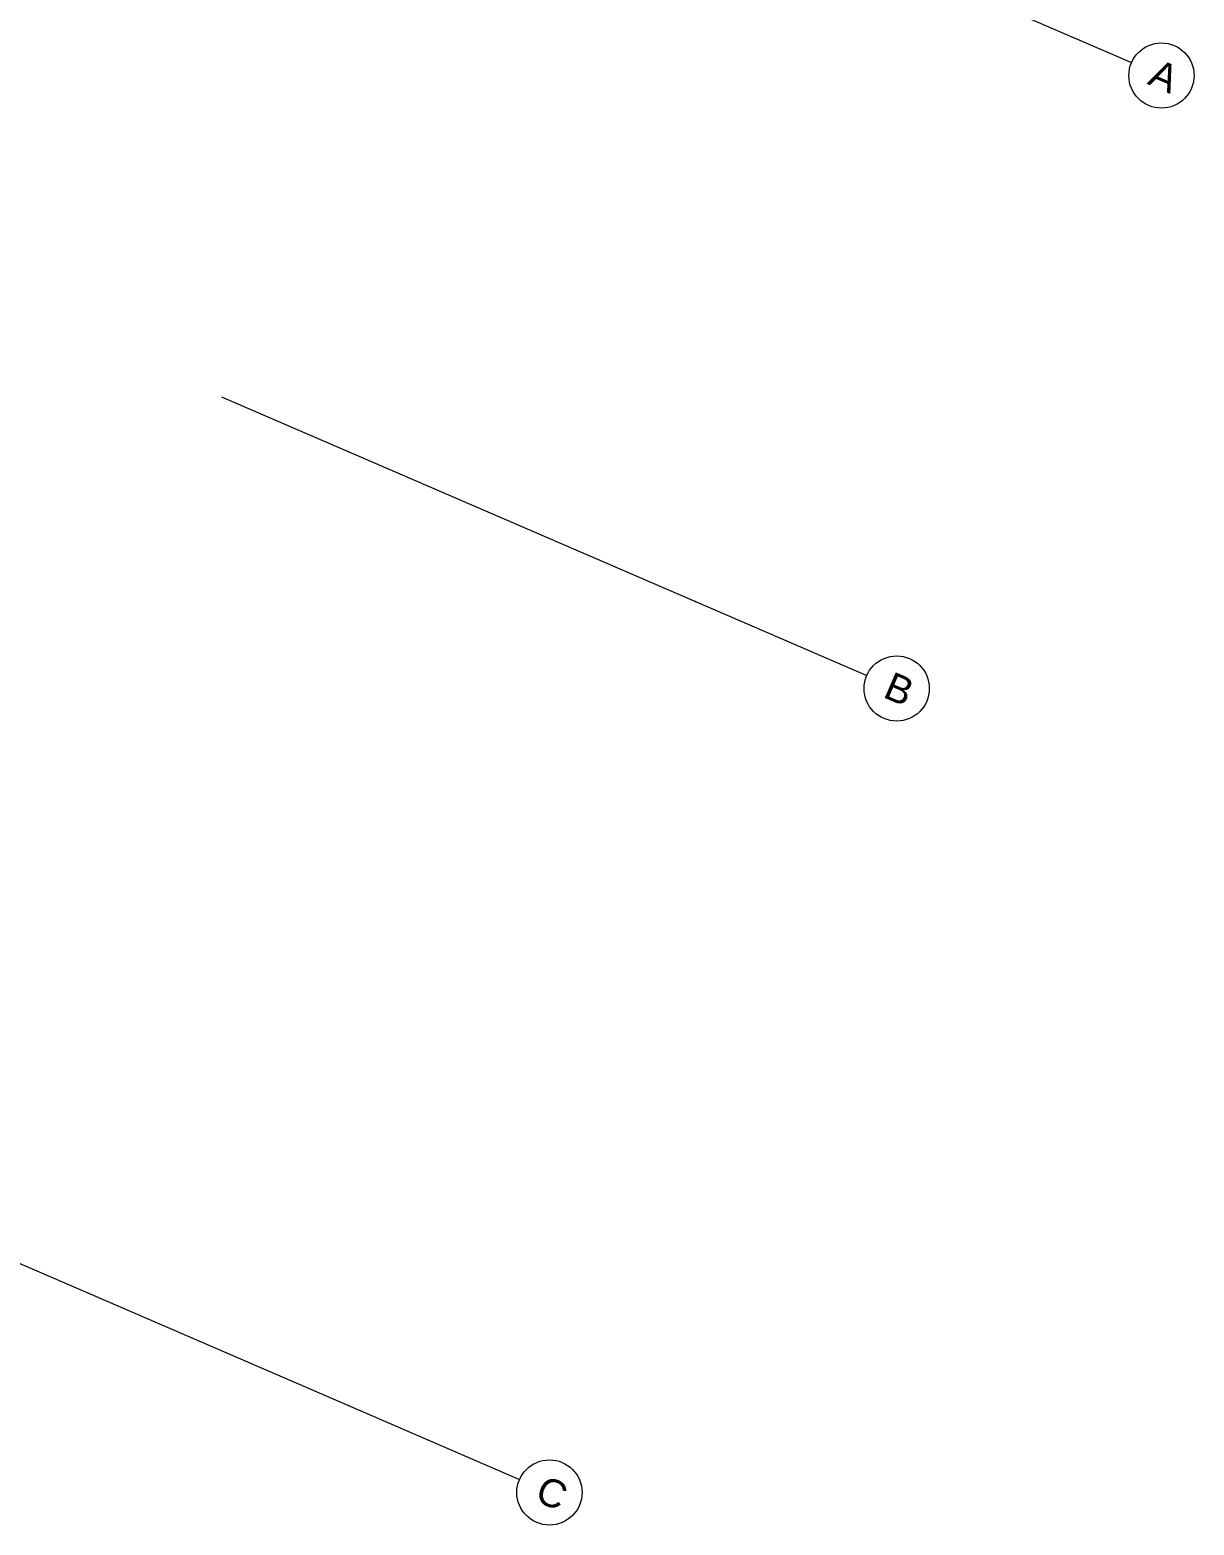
# Model space of a CAD drawing. Header units: millimetres. Extents: x 12535370 to 12566104, y 356204400 to 356234587.
# Drawn here: x 12559859 to 12566104, y 356210634 to 356218655 of the extents above; entities that cross this region are included whole.
import ezdxf
from ezdxf.enums import TextEntityAlignment as Align

# ---------------------------------------------------------------- set-up
doc = ezdxf.new("R2010")
doc.units = ezdxf.units.MM
doc.header["$MEASUREMENT"] = 0
doc.linetypes.add('Dot & Dashed', pattern=[6702.78, 3527.78, -1763.89, 0, -1411.11])
doc.layers.add('New_290 Raster _ Achsen', color=7, linetype='Continuous')
doc.layers.add('New_290 Raster _ Achsen_Pen_No__1', color=7, linetype='Continuous', lineweight=13)
doc.layers.add('New_290 Raster _ Achsen_Pen_No__108', color=7, linetype='Continuous', lineweight=13)
doc.styles.add('GENERATED_STYLE_1', font='arial.ttf')

# ---------------------------------------------------------------- blocks, each defined once
blk = doc.blocks.new('Standard grid marker[44]', base_point=(12539645.8, 356220744.6))
at = {"layer": 'New_290 Raster _ Achsen_Pen_No__1', "color": 7, "linetype": 'Continuous', "lineweight": 13}
blk.add_circle((12562645.9, 356210808.9), 175, dxfattribs=at)
at = {"layer": 'New_290 Raster _ Achsen_Pen_No__108', "color": 7, "linetype": 'Dot & Dashed', "lineweight": 13}
for p, q in [((12540563.8, 356220348), (12561567.2, 356211274.9)), ((12561567.2, 356211274.9), (12562485.2, 356210878.3))]:
    blk.add_line(p, q, dxfattribs=at)
blk.add_point((12561567.2, 356211274.9), dxfattribs=at)
blk.add_point((12561567.2, 356211274.9), dxfattribs=at)
at = {"layer": 'New_290 Raster _ Achsen_Pen_No__108', "color": 7, "lineweight": 13, "style": 'GENERATED_STYLE_1'}
for tag, p in [('AC_MarkerText_1_0', (12539528.5, 356220880.1)), ('AC_MarkerText_1_1', (12562689.2, 356210875))]:
    blk.add_attdef(tag, text='', height=150, rotation=336.63646, dxfattribs=at).set_placement(p, align=Align.TOP_CENTER)
blk = doc.blocks.new('Standard grid marker[45]', base_point=(12541508.9, 356225057.5))
at = {"layer": 'New_290 Raster _ Achsen_Pen_No__1', "color": 7, "linetype": 'Continuous', "lineweight": 13}
blk.add_circle((12564509, 356215121.8), 175, dxfattribs=at)
at = {"layer": 'New_290 Raster _ Achsen_Pen_No__108', "color": 7, "linetype": 'Dot & Dashed', "lineweight": 13}
for p, q in [((12542426.9, 356224660.9), (12563430.3, 356215587.8)), ((12563430.3, 356215587.8), (12564348.3, 356215191.2))]:
    blk.add_line(p, q, dxfattribs=at)
blk.add_point((12563430.3, 356215587.8), dxfattribs=at)
blk.add_point((12563430.3, 356215587.8), dxfattribs=at)
at = {"layer": 'New_290 Raster _ Achsen_Pen_No__108', "color": 7, "lineweight": 13, "style": 'GENERATED_STYLE_1'}
for tag, p in [('AC_MarkerText_1_0', (12541391.5, 356225192.9)), ('AC_MarkerText_1_1', (12564552.3, 356215187.8))]:
    blk.add_attdef(tag, text='', height=150, rotation=336.63646, dxfattribs=at).set_placement(p, align=Align.TOP_CENTER)
blk = doc.blocks.new('Standard grid marker[46]', base_point=(12542916.7, 356228351.1))
at = {"layer": 'New_290 Raster _ Achsen_Pen_No__1', "color": 7, "linetype": 'Continuous', "lineweight": 13}
blk.add_circle((12565929.4, 356218410), 175, dxfattribs=at)
at = {"layer": 'New_290 Raster _ Achsen_Pen_No__108', "color": 7, "linetype": 'Dot & Dashed', "lineweight": 13}
blk.add_line((12564850.8, 356218876), (12565768.8, 356218479.4), dxfattribs=at)
at = {"layer": 'New_290 Raster _ Achsen_Pen_No__108', "color": 7, "lineweight": 13, "style": 'GENERATED_STYLE_1'}
for tag, p in [('AC_MarkerText_1_0', (12542799.4, 356228486.6)), ('AC_MarkerText_1_1', (12565972.8, 356218476.1))]:
    blk.add_attdef(tag, text='', height=150, rotation=336.63646, dxfattribs=at).set_placement(p, align=Align.TOP_CENTER)

msp = doc.modelspace()

# ---------------------------------------------------------------- block references
at = {"layer": 'New_290 Raster _ Achsen', "color": 7, "linetype": 'Continuous', "lineweight": 13}
ref = msp.add_blockref('Standard grid marker[46]', (12542916.746, 356228351.144), dxfattribs=at)
ref.add_attrib('AC_MarkerText_1_1', 'A', dxfattribs={"layer": 'New_290 Raster _ Achsen_Pen_No__108', "color": 7, "lineweight": 13, "height": 150, "rotation": 336.6364577, "style": 'GENERATED_STYLE_1'}).set_placement((12565972.77, 356218476.085), align=Align.TOP_CENTER)
ref = msp.add_blockref('Standard grid marker[45]', (12541508.851, 356225057.46), dxfattribs=at)
ref.add_attrib('AC_MarkerText_1_1', 'B', dxfattribs={"layer": 'New_290 Raster _ Achsen_Pen_No__108', "color": 7, "lineweight": 13, "height": 150, "rotation": 336.6364577, "style": 'GENERATED_STYLE_1'}).set_placement((12564552.3, 356215187.833), align=Align.TOP_CENTER)
ref = msp.add_blockref('Standard grid marker[44]', (12539645.773, 356220744.612), dxfattribs=at)
ref.add_attrib('AC_MarkerText_1_1', 'C', dxfattribs={"layer": 'New_290 Raster _ Achsen_Pen_No__108', "color": 7, "lineweight": 13, "height": 150, "rotation": 336.6364577, "style": 'GENERATED_STYLE_1'}).set_placement((12562689.222, 356210874.986), align=Align.TOP_CENTER)

doc.saveas('drawing.dxf')
